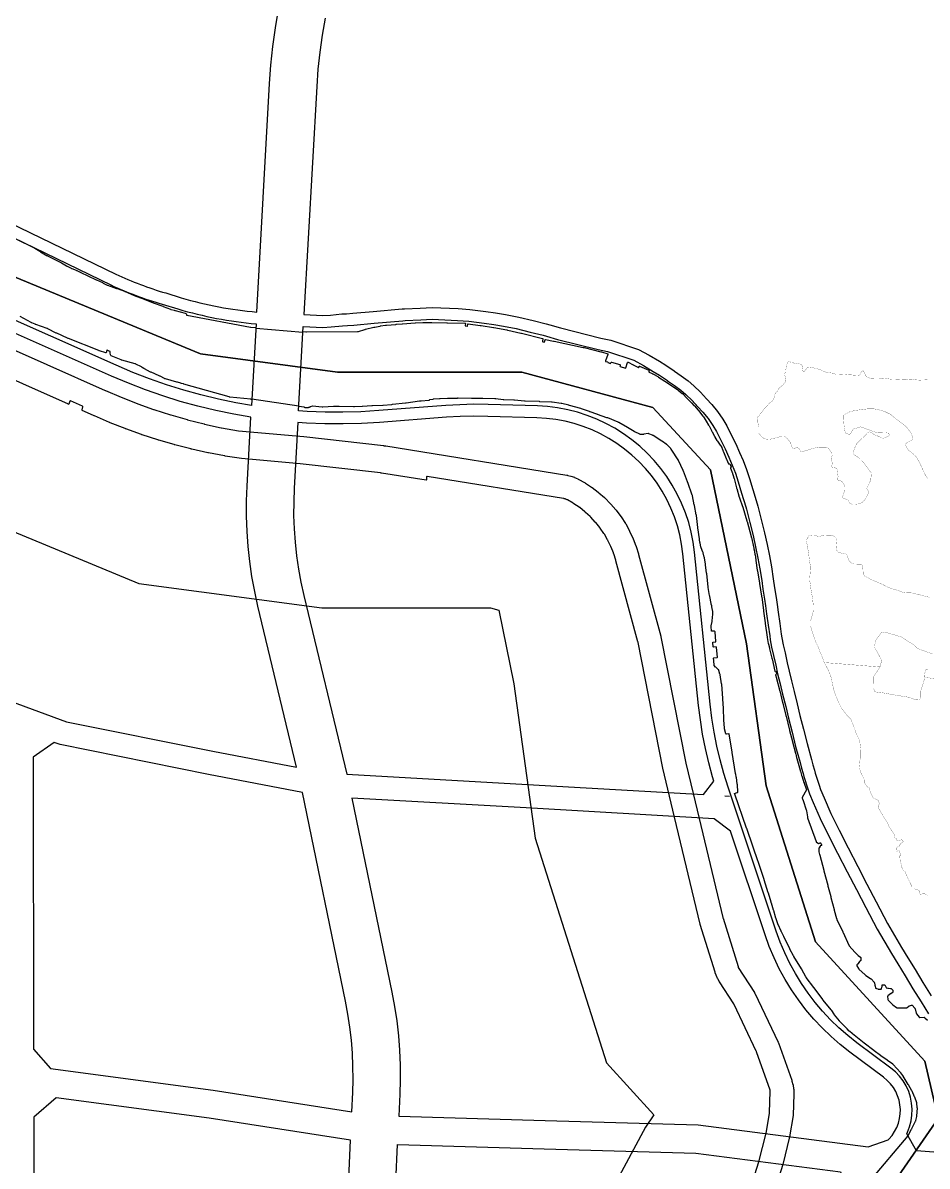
# Model space of a CAD drawing. Header units: millimetres. Extents: x -2018 to 1267, y -2136 to 2585.
# Drawn here: x -477 to 673, y -65 to 1389 of the extents above; entities that cross this region are included whole.
import ezdxf

# ---------------------------------------------------------------- set-up
doc = ezdxf.new("R2010")
doc.units = ezdxf.units.MM
doc.linetypes.add('DASH', pattern=[0.35, 0.25, -0.1])
for name, color, linetype in [('0block', 7, 'Continuous'), ('0lake', 140, 'DASH'), ('0river', 141, 'Continuous'), ('0river_center', 10, 'Continuous'), ('0river_s', 140, 'Continuous'), ('2area_down', 7, 'Continuous')]:
    doc.layers.add(name, color=color, linetype=linetype)

msp = doc.modelspace()

# ---------------------------------------------------------------- linework, layer by layer
at = {"layer": '0block', "color": 7}
msp.add_lwpolyline([(-680.5, 1834.7), (-940.5, 1372.7), (-932.7, 1347.7), (-358.9, 1069.7, 0.034467), (-295.4, 1045.9), (-275.5, 1039.9, 0.050788), (-179.4, 1021.6), (-163.2, 1312.3), (-161.5, 1335.8), (-159, 1359.5), (-155.7, 1383.1), (-151.7, 1406.6), (-149.3, 1418.3), (-224.7, 1592.4)], format="xyb", close=True, dxfattribs=at)
for points in [[(-92.7, 1395.5), (-96.4, 1373.9), (-99.4, 1352.2), (-101.7, 1330.5), (-103.3, 1308.4), (-119.5, 1018.4), (-95.4, 1017.2), (-85.9, 1017.9), (-71.4, 1019.2), (-65.2, 1019.5), (-57.3, 1020.1), (-57.2, 1020.1), (-31.3, 1022.4), (5.5, 1025.6), (8.6, 1025.8), (28.4, 1026.8), (43.6, 1027.6), (76.9, 1026.1), (91.7, 1024.8), (111.7, 1022.3), (124.4, 1020.8), (137, 1018.7), (153.7, 1015.2), (172.1, 1010.7), (188.8, 1006.5), (193.2, 1005.2), (206.8, 1001.4), (258.2, 988.6), (270.7, 985.9), (306.2, 974.2), (319.7, 966.8), (332.7, 959), (340.9, 953.9), (351.6, 946.8), (352, 946.5), (360.4, 940.4), (369.1, 934.2), (376.5, 927.8), (385, 919.8), (392.7, 911.4), (399.3, 904.1), (406.7, 895.1), (413.3, 885.3), (418.4, 876.9), (423.7, 866.4), (429.8, 854.2), (434.8, 843.1), (439.1, 832.8), (443.6, 821.6), (447.2, 809.9), (451.5, 795.9), (456.9, 777.9), (457.8, 774.7), (462.3, 757.9), (466.6, 740.8), (469.7, 726), (472.7, 711.4), (475.2, 697.5), (477.6, 682.4), (479.3, 671.1), (481.2, 658.5), (482.4, 649.8), (483.7, 639.9), (485.8, 625.7), (487.8, 612.1), (488.6, 607.2), (490.2, 598.4), (492.5, 588.1), (495.3, 575.7), (497.7, 565), (500.8, 552.6), (504, 539.2), (508, 523.5), (511.5, 508.7), (515.9, 491.1), (520.5, 472.8), (526, 452.6), (527.9, 445.6), (529.9, 438.8), (531, 435.2), (535.8, 419.8), (537.8, 414.3), (542.3, 403.8), (550.9, 384), (561.4, 362.7), (572.7, 340.4), (585, 316.6), (596.7, 294.1), (608.6, 271.5), (622.9, 244.1), (640.7, 213.5), (648.7, 200.5), (658, 185.4), (668, 168.8), (678.4, 152)], [(-180.3, 1006.7), (-186.1, 902.9), (-206, 906.4), (-228.4, 911), (-250.5, 916.3), (-272.5, 922.4), (-294.3, 929.2), (-315.8, 936.7), (-337.1, 944.9), (-358.2, 953.9), (-936.8, 1210.7)], [(692.8, -47.7), (659.6, -45.2), (647.4, -23.4), (648.3, -21.6), (651, -14.5), (652.9, -7.1), (654, 0.4), (654.2, 8), (653.6, 15.6), (652.1, 23.1), (649.8, 30.3), (646.6, 37.3), (642.8, 43.8), (638.2, 49.9), (632.9, 55.4), (627.2, 60.1), (584, 92.4), (572.3, 101.6), (561.1, 111.3), (550.5, 121.6), (540.3, 132.4), (530.8, 143.7), (521.8, 155.5), (513.4, 167.7), (505.7, 180.3), (498.6, 193.3), (492.1, 206.7), (486.4, 220.3), (481.3, 234.4), (420.2, 417.4), (414.8, 434.6), (410, 452), (405.9, 469.6), (402.4, 487.3), (399.6, 505.1), (397.4, 523), (377.5, 716.1), (375.8, 728.9), (373.3, 741.6), (370, 754.1), (365.9, 766.4), (361, 778.5), (355.4, 790.2), (349.1, 801.5), (342.1, 812.4), (334.4, 822.8), (326.1, 832.8), (317.1, 842.2), (307.6, 851), (297.6, 859.3), (287.1, 866.8), (276.1, 873.8), (264.7, 880), (253, 885.4), (240.9, 890.2), (228.5, 894.2), (216, 897.4), (203.2, 899.8), (190.3, 901.4), (177.5, 902.2), (114.7, 904), (96.8, 904.3), (78.8, 903.8), (60.9, 902.8), (-24.2, 896.3), (-47.1, 894.9), (-69.9, 894.3), (-92.7, 894.4), (-115.5, 895.3), (-126.4, 896.1), (-120.4, 1003.4), (-95.3, 1002.2), (-84.7, 1002.9), (-70.3, 1004.2), (-64.2, 1004.5), (-56.2, 1005.1), (-56, 1005.1), (-30, 1007.4), (6.5, 1010.6), (9.3, 1010.8), (29.2, 1011.8), (43.6, 1012.6), (76, 1011.1), (90.2, 1009.9), (109.9, 1007.4), (122.2, 1006), (134.2, 1003.9), (150.4, 1000.6), (168.5, 996.2), (184.8, 992.1), (189, 990.8), (203, 986.9), (254.7, 974), (266.8, 971.4), (300.2, 960.3), (312.3, 953.8), (324.9, 946.2), (332.8, 941.3), (343, 934.4), (343.2, 934.3), (351.7, 928.2), (359.8, 922.4), (366.5, 916.7), (374.3, 909.3), (381.6, 901.3), (387.9, 894.3), (394.7, 886.1), (400.6, 877.3), (405.3, 869.6), (410.3, 859.7), (416.2, 847.8), (421, 837.1), (425.2, 827.1), (429.4, 816.6), (432.9, 805.5), (437.2, 791.5), (442.5, 773.8), (443.3, 770.9), (447.7, 754.2), (452, 737.4), (455, 723), (458, 708.6), (460.4, 695), (462.8, 680.2), (464.4, 669), (466.3, 656.3), (467.6, 647.8), (468.9, 637.8), (470.9, 623.5), (473, 609.8), (473.8, 604.6), (475.5, 595.4), (477.9, 584.8), (480.7, 572.5), (483.1, 561.5), (486.3, 549), (489.5, 535.6), (493.4, 519.9), (497, 505.1), (501.4, 487.4), (506, 469), (511.6, 448.7), (513.5, 441.6), (515.6, 434.6), (516.6, 430.9), (521.6, 415.1), (523.8, 408.9), (528.5, 397.8), (537.3, 377.7), (547.9, 356), (559.4, 333.5), (571.7, 309.7), (583.5, 287.2), (595.3, 264.5), (609.8, 236.9), (627.8, 205.8), (635.9, 192.7), (645.2, 177.6), (655.2, 161), (665.6, 144.2), (674.9, 129)], [(-128.8, 442.7), (-178, 647.5), (-182.1, 666.1), (-185.6, 685.1), (-188.4, 704.2), (-190.5, 723.4), (-191.9, 742.7), (-192.6, 762), (-192.5, 781.4), (-191.8, 800.4), (-186.9, 887.9), (-208.8, 891.6), (-231.6, 896.3), (-254.3, 901.8), (-276.8, 908), (-299, 915), (-321, 922.6), (-342.8, 931), (-364.2, 940.1), (-497.7, 999.4)], [(-492.8, 526.6), (-421.5, 500.5), (-235.2, 463), (-128.8, 442.7)], [(415.9, 406.5), (421.9, 406.1)]]:
    msp.add_lwpolyline(points, dxfattribs=at)
msp.add_lwpolyline([(-1003.2, 1365.2), (-365.3, 1056.1, 0.034555), (-299.7, 1031.5), (-279.8, 1025.6, 0.05102), (-180.3, 1006.7)], format="xyb", dxfattribs=at)
for points in [[(-65, 433.9), (165.1, 420.8), (389, 408), (402.1, 424.9), (400.4, 430.4), (395.5, 448.3), (391.3, 466.4), (387.7, 484.6), (384.8, 503), (382.5, 521.4), (362.7, 714.3), (361, 726.4), (358.7, 738.2), (355.6, 749.8), (351.8, 761.2), (347.3, 772.4), (342.1, 783.3), (336.2, 793.8), (329.7, 803.9), (322.6, 813.6), (314.9, 822.8), (306.6, 831.5), (297.8, 839.7), (288.5, 847.4), (278.7, 854.4), (268.5, 860.8), (257.9, 866.6), (247, 871.7), (235.8, 876.1), (224.4, 879.7), (212.7, 882.7), (200.9, 884.9), (188.9, 886.4), (176.8, 887.2), (114.4, 889), (96.8, 889.3), (79.4, 888.9), (61.9, 887.8), (-23.2, 881.3), (-46.4, 879.9), (-69.7, 879.3), (-93, 879.4), (-116.3, 880.3), (-127.2, 881.1), (-131.9, 797.6), (-132.5, 780.2), (-132.6, 763.1), (-132, 745.9), (-130.7, 728.8), (-128.9, 711.8), (-126.4, 694.8), (-123.3, 678), (-119.6, 661)], [(-121.2, 410.7), (-241, 433.5), (-429.7, 471.5), (-437.2, 474.3), (-464.1, 455.5), (-463.4, 84.3), (-441.7, 59.6), (-234.8, 31.8), (-58.5, 4.5), (-57.4, 28.9), (-57, 45.7), (-57.1, 62.4), (-57.8, 79), (-59.1, 95.6), (-61, 112.1), (-63.5, 128.5), (-66.6, 145.1)], [(-58.5, 403.5), (-7.7, 156.7), (-4.3, 138.5), (-1.5, 120), (0.6, 101.3), (2.1, 82.7), (2.9, 63.9), (3, 45.2), (2.5, 26.7), (1.3, -1.1), (187.3, -6.7), (382, -12.2), (598.3, -40.1), (623.9, -31), (624.6, -30.2), (628.6, -25.6), (631.9, -20.6), (634.6, -15.4), (636.7, -9.9), (638.2, -4.2), (639, 1.7), (639.2, 7.6), (638.7, 13.5), (637.5, 19.3), (635.7, 24.9), (633.3, 30.3), (630.3, 35.4), (626.7, 40.1), (622.6, 44.4), (617.9, 48.4), (574.9, 80.5), (562.7, 90), (551, 100.2), (539.8, 111.1), (529.1, 122.4), (519.1, 134.3), (509.6, 146.7), (500.8, 159.5), (492.7, 172.8), (485.2, 186.5), (478.5, 200.5), (472.4, 214.9), (467.1, 229.4), (423.1, 361.5), (402.5, 377.2), (163.4, 390.9)], [(-463.2, -2.5), (-463, -144.8), (-443.6, -164.8), (-66.7, -177.5), (-60.1, -31.7), (-240, -3.8), (-434.9, 22.3)], [(569, -88.6), (502.1, -158.8), (492.6, -169.4), (483.5, -180.7), (481.5, -183.4), (457.8, -195.1), (-6.7, -179.5), (-0.3, -37.1), (186.2, -42.7), (379.1, -48.2), (563, -71.8)]]:
    msp.add_lwpolyline(points, close=True, dxfattribs=at)
at = {"layer": '0lake', "const_width": 0.25}
for points in [[(674, 809.7), (671, 814.3), (670.8, 814.7), (670.6, 815.2), (667.4, 822), (667.2, 822.4), (667, 822.9), (663.5, 830.6), (663.3, 831.1), (663, 831.5), (659.9, 836.6), (659.6, 837.1), (659.3, 837.4), (657, 840.1), (656.6, 840.4), (656.2, 840.7), (653.4, 842.8), (653, 843.1), (652.7, 843.5), (650.3, 845.3), (650, 845.7), (649.6, 846.1), (646.9, 849.7), (646.7, 850.1), (646.5, 850.6), (646.1, 852), (646, 852.5), (646, 853), (646.3, 854), (646.5, 854.4), (646.8, 854.7), (648.4, 856), (648.8, 856.3), (649.3, 856.5), (653.3, 858.4), (653.8, 858.7), (654.1, 859.1), (654.9, 860.3), (655, 860.8), (654.9, 861.3), (654.4, 863.7), (654.2, 864.2), (654, 864.6), (652.4, 868.3), (652.2, 868.8), (651.9, 869.2), (649.1, 872.7), (648.8, 873.1), (648.5, 873.5), (645.9, 876.5), (645.5, 876.9), (645.1, 877.2), (639.6, 881.4), (639.2, 881.7), (638.8, 882), (633.9, 885.6), (633.6, 885.9), (633.2, 886.2), (627, 891.3), (626.6, 891.5), (626.1, 891.8), (623.4, 893.1), (623, 893.3), (619.4, 895.1), (618.9, 895.3), (618.5, 895.4), (612.7, 897.1), (612.2, 897.2), (611.7, 897.3), (606.3, 898.4), (605.8, 898.5), (605.3, 898.5), (598.3, 898.6), (597.8, 898.6), (597.3, 898.5), (593.4, 898), (592.9, 898), (592.4, 897.9), (590.9, 897.7), (590.4, 897.6), (589.9, 897.6), (585.4, 897), (584.9, 896.9), (584.4, 896.9), (582, 896.6), (581.5, 896.5), (581, 896.4), (574.7, 894.7), (574.3, 894.5), (573.8, 894.2), (568.5, 891.5), (568, 891.3), (567.6, 891), (567.3, 890.7), (567, 890.2), (566.9, 889.7), (566.9, 889.2), (566.8, 888.7), (566.8, 888.2), (566.9, 887.2), (566.9, 886.7), (566.9, 886.2), (567.2, 882.7), (567.2, 882.2), (567.6, 877.8), (567.6, 877.3), (567.7, 876.8), (568.1, 873.3), (568.1, 872.8), (568.3, 872.3), (569.1, 868.4), (569.2, 867.9), (570, 867.3), (570.4, 867), (570.9, 866.9), (572.4, 866.6), (572.9, 866.5), (573.4, 866.4), (574.4, 866.4), (574.9, 866.4), (575.3, 866.6), (576, 867.4), (576.4, 867.7), (576.6, 868.2), (577, 869.1), (577.2, 869.5), (577.4, 870), (578.8, 872.1), (579.1, 872.5), (579.4, 872.8), (587.5, 875.4), (588, 875.6), (588.5, 875.6), (602.7, 870.7), (603.1, 870.5), (603.6, 870.3), (604.1, 870.1), (607.3, 868.8), (607.7, 868.6), (608.2, 868.5), (610.7, 868.1), (611.2, 868), (611.7, 868), (614.7, 868.1), (615.2, 868.1), (615.7, 868.1), (619.7, 868.3), (620.2, 868.3), (620.7, 868.2), (623.6, 867.7), (624.1, 867.6), (624.5, 867.3), (625, 865.9), (625.1, 865.4), (624.9, 864.9), (624.7, 864.5), (624.5, 864), (624.1, 863.7), (617.6, 861.1), (617.1, 861), (616.7, 861), (616.2, 861.2), (615.8, 861.4), (615.3, 861.6), (610.8, 863.8), (610.4, 864), (609.9, 864.2), (606.2, 865.7), (605.7, 865.9), (605.3, 866.2), (602.5, 868.2), (602.1, 868.5), (601.6, 868.8), (601.2, 869), (600.7, 869.1), (599.7, 869.2), (599.2, 869.2), (598.8, 868.9), (597.8, 867.8), (597.4, 867.4), (597.1, 867.1), (584.7, 855.5), (584.4, 855.1), (584.1, 854.7), (582, 850.7), (581.8, 850.2), (581.6, 849.8), (579.7, 845.1), (579.6, 844.7), (579.4, 844.2), (579.1, 843.2), (579, 842.8), (578.9, 842.3), (579, 841.8), (579.1, 841.3), (579.4, 840.9), (581.4, 839.4), (581.8, 839.1), (582.2, 838.9), (585.2, 837.1), (585.6, 836.8), (586, 836.5), (589.5, 832.9), (589.9, 832.6), (590.3, 832.3), (591.7, 830.9), (592.1, 830.6), (592.4, 830.2), (602.3, 816.9), (602.4, 816.5), (602.3, 816), (601.6, 808.5), (601.5, 808), (601.4, 807.6), (599.5, 803.5), (599.3, 803), (599.1, 802.6), (596.8, 798.1), (596.7, 797.6), (596.7, 797.1), (596.7, 796.6), (596.9, 796.2), (597.1, 795.8), (597.5, 795.4), (597.9, 795.1), (598.7, 794.5), (599, 794.1), (599.2, 793.6), (599.3, 793.2), (599.2, 792.7), (598.9, 791.7), (598.7, 791.3), (598.5, 790.8), (597.5, 789.1), (597.3, 788.6), (597, 788.2), (594.9, 784.2), (594.7, 783.8), (594.3, 783.4), (592.1, 780.7), (591.8, 780.4), (591.3, 780.1), (589.6, 779.1), (589.2, 778.8), (588.7, 778.7), (585.8, 777.8), (585.4, 777.6), (584.9, 777.6), (581.9, 777.1), (581.4, 777), (580.9, 777.1), (578.4, 777.1), (577.9, 777.2), (577.5, 777.4), (575.1, 778.4), (574.8, 778.7), (574.4, 779), (574.1, 779.4), (573.9, 779.9), (573.8, 780.4), (573.6, 780.8), (573.4, 781.3), (573, 782.2), (572.6, 782.5), (572.2, 782.7), (571.3, 783.1), (570.8, 783.3), (570.3, 783.5), (566.6, 784.9), (566.1, 785.1), (565.9, 785.6), (565.7, 786), (565.7, 786.5), (566.4, 788.9), (566.6, 789.4), (566.7, 789.9), (567.9, 793.2), (568.1, 793.7), (568.1, 794.2), (568.4, 796.1), (568.4, 796.6), (568.4, 797.1), (568.4, 798.6), (568.4, 799.1), (568.3, 799.6), (567.7, 801.5), (567.6, 802), (567.3, 802.5), (565.8, 805), (565.5, 805.5), (565.2, 805.8), (564.3, 806.3), (563.9, 806.6), (563.5, 806.8), (561, 807.4), (560.5, 807.5), (560.1, 807.8), (559.8, 808.2), (559.6, 808.7), (559.6, 809.2), (559.6, 809.7), (559.9, 811.6), (560, 812.1), (560, 812.6), (559.5, 816.6), (559.5, 817.1), (559.4, 817.6), (559, 821.1), (558.9, 821.5), (558.6, 821.9), (557.9, 822.7), (557.5, 823), (557.1, 823.2), (556.6, 823.4), (556.1, 823.5), (553.7, 823.8), (553.2, 823.9), (552.7, 824.1), (552.4, 824.5), (552.2, 824.9), (552, 825.4), (552.1, 825.9), (552.1, 826.4), (552.2, 826.9), (552.3, 827.9), (552.4, 828.4), (552.4, 828.9), (552.4, 829.9), (552.4, 830.4), (552.3, 830.9), (551.8, 833.8), (551.7, 834.3), (551.6, 834.8), (551.7, 835.8), (551.8, 836.3), (551.9, 836.8), (552.2, 838.2), (552.3, 838.7), (552.4, 839.2), (552.3, 840.7), (552.3, 841.2), (552.1, 841.7), (551.7, 842.6), (551.5, 843), (551.2, 843.5), (549, 846.8), (548.7, 847.2), (548.3, 847.5), (546.5, 849.2), (546.1, 849.5), (545.6, 849.7), (544.6, 849.8), (544.1, 849.8), (543.6, 849.8), (541.6, 849.8), (541.1, 849.8), (540.6, 849.8), (537.1, 849.8), (536.6, 849.8), (536.1, 849.7), (531.7, 849.1), (531.2, 849), (530.7, 848.9), (524.9, 847.2), (524.4, 847), (524, 846.9), (516.8, 844.8), (516.3, 844.6), (515.8, 844.4), (514.4, 843.9), (514, 843.7), (513.5, 843.7), (513, 843.8), (512.6, 844), (512.3, 844.4), (512.1, 844.8), (511.9, 845.3), (511.2, 846.6), (511, 847.1), (510.7, 847.5), (509.4, 849), (509, 849.3), (508.6, 849.5), (508.1, 849.5), (507.6, 849.4), (507.1, 849.3), (506.6, 849.1), (504.3, 848.1), (503.9, 847.9), (503.4, 847.9), (502.9, 848.1), (502.6, 848.4), (501.7, 849.6), (501.4, 850.1), (501.3, 850.5), (500.1, 853.8), (499.9, 854.3), (499.7, 854.7), (499, 856.1), (498.7, 856.5), (498.4, 856.9), (496.2, 859.6), (495.9, 860), (494, 862.3), (493.6, 862.6), (493.1, 862.8), (491.3, 863.5), (490.8, 863.6), (490.3, 863.6), (488.8, 863.6), (488.3, 863.5), (487.8, 863.4), (484.9, 862.7), (484.4, 862.6), (483.9, 862.4), (478.6, 861.1), (478.1, 861), (477.6, 860.8), (473.2, 859.8), (472.8, 859.7), (472.3, 859.7), (470.3, 859.9), (469.8, 859.9), (469.3, 860), (468.3, 860.3), (467.8, 860.5), (467.4, 860.6), (465, 861.4), (464.6, 861.6), (464.2, 862), (462.6, 863.2), (462.2, 863.5), (461.9, 863.9), (460.8, 865.6), (460.5, 866), (460.2, 866.3), (459.4, 867), (459, 867.3), (458.9, 867.8), (458.9, 875.3), (458.9, 875.8), (458.8, 876.2), (458.4, 878.2), (458.3, 878.7), (458.3, 879.2), (458.1, 880.7), (458, 881.2), (458, 881.7), (458, 882.7), (458, 883.2), (457.9, 883.7), (457.2, 886.6), (457.3, 887.1), (457.4, 887.6), (457.6, 888), (457.9, 888.4), (459.1, 889.3), (459.4, 889.7), (459.7, 890.1), (460.7, 891.8), (461, 892.2), (461.3, 892.6), (462.4, 893.7), (462.7, 894), (463, 894.4), (465.2, 897.8), (465.5, 898.2), (465.8, 898.5), (467.7, 900.2), (468.1, 900.5), (468.4, 900.9), (469.2, 901.6), (469.5, 902), (469.7, 902.4), (470.2, 903.3), (470.5, 903.7), (470.8, 904), (473, 906.1), (473.4, 906.4), (473.8, 906.7), (475.8, 908.2), (476.2, 908.5), (476.5, 908.9), (477.7, 910.5), (478, 910.9), (478.1, 911.4), (479.6, 916.2), (479.7, 916.7), (479.8, 917.2), (479.9, 917.7), (480.1, 918.1), (480.4, 918.5), (480.6, 919), (480.9, 919.4), (481.3, 919.7), (482.1, 920.3), (482.5, 920.6), (482.8, 921), (483.1, 921.4), (483.3, 921.8), (483.5, 922.3), (483.9, 923.7), (484.2, 924.1), (484.6, 924.4), (486.1, 925.8), (486.5, 926.1), (486.9, 926.4), (489.6, 928.6), (489.9, 929), (490.2, 929.4), (492.4, 932.1), (492.7, 932.5), (492.8, 933), (493.2, 934.5), (493.4, 934.9), (493.6, 935.4), (493.8, 935.9), (493.7, 936.4), (493.6, 936.9), (493.2, 938.8), (493, 939.3), (492.8, 939.7), (492.2, 940.5), (492, 941), (491.8, 941.4), (491.6, 941.9), (491.6, 942.4), (491.7, 942.9), (491.9, 943.3), (492.2, 943.8), (492.5, 944.2), (492.7, 944.6), (492.9, 945.1), (493.2, 945.5), (493.4, 946), (493.3, 947), (493.3, 947.5), (493.4, 948), (494.5, 952.8), (494.6, 953.3), (494.7, 953.8), (495.2, 956.2), (495.4, 956.7), (495.6, 957.2), (496.6, 958.3), (496.9, 958.7), (497.3, 958.9), (497.8, 959), (498.3, 959), (498.8, 958.8), (499.1, 958.4), (499.3, 958), (499.6, 957.6), (499.9, 957.2), (500.2, 956.9), (500.7, 956.8), (501.2, 956.8), (501.7, 956.9), (502.2, 957), (502.7, 957.1), (503.1, 957.1), (503.6, 956.8), (503.9, 956.5), (504.3, 956.2), (505.1, 955.6), (505.6, 955.5), (506, 955.6), (506.5, 955.8), (506.9, 956.1), (507.4, 956.3), (507.8, 956.5), (508.3, 956.5), (508.7, 956.3), (509.2, 956.1), (511.1, 955.6), (511.6, 955.5), (512.1, 955.4), (512.6, 955.2), (513, 955), (513.4, 954.7), (513.8, 954.4), (514.1, 954), (514.8, 949.5), (514.9, 949.1), (515, 948.1), (515.1, 947.6), (515.2, 947.1), (515.4, 946.6), (515.7, 946.4), (516.2, 946.4), (516.7, 946.5), (517.2, 946.5), (517.6, 946.7), (517.9, 947.1), (518.8, 948.3), (519.1, 948.7), (519.4, 949.1), (520, 949.9), (520.3, 950.3), (520.6, 950.7), (520.9, 951.1), (521.3, 951.4), (521.8, 951.5), (522.8, 951.7), (523.3, 951.8), (523.8, 951.7), (524.3, 951.7), (524.8, 951.6), (525.3, 951.5), (528.2, 950.9), (528.7, 950.8), (529.2, 950.6), (532.5, 949.7), (533, 949.6), (533.5, 949.5), (537.8, 948.1), (538.3, 948), (538.7, 947.7), (539.1, 947.4), (539.6, 947.2), (540.9, 946.5), (541.4, 946.3), (541.8, 946.2), (543.7, 945.5), (544.2, 945.3), (544.6, 945.1), (545.4, 944.5), (545.9, 944.3), (546.4, 944.4), (546.8, 944.7), (547.2, 945), (547.7, 945), (548.1, 944.9), (549.1, 944.6), (549.6, 944.5), (550.1, 944.4), (553.5, 943.8), (554, 943.7), (554.5, 943.5), (555.4, 943.2), (555.9, 943), (556.3, 942.7), (556.8, 942.5), (557.3, 942.5), (559.8, 942.5), (560.3, 942.5), (560.8, 942.5), (563.3, 942.6), (563.8, 942.6), (564.3, 942.6), (568.3, 942.4), (568.8, 942.4), (569.3, 942.3), (573.2, 941.9), (573.7, 941.9), (574.2, 941.9), (576.7, 941.7), (577.2, 941.7), (577.7, 941.6), (584.2, 941.1), (584.7, 941.1), (585.2, 941.1), (586.7, 940.9), (587.2, 941.1), (587.5, 941.5), (588.6, 943.7), (588.8, 944.2), (589.1, 944.6), (590.7, 946.5), (591, 946.9), (591.5, 947.1), (592, 947.1), (592.3, 946.8), (593, 945.4), (593.2, 945), (593.4, 944.5), (594.8, 941.3), (595, 940.9), (595.3, 940.5), (595.7, 940.1), (596, 939.8), (596.4, 939.4), (597.7, 938.7), (598.1, 938.4), (598.6, 938.2), (600.5, 937.6), (601, 937.4), (601.4, 937.3), (607.4, 936.9), (607.9, 936.9), (608.4, 936.9), (611.4, 937), (611.9, 937), (612.4, 937), (614.4, 937.3), (614.9, 937.4), (615.4, 937.5), (615.9, 937.6), (616.4, 937.6), (618.4, 937.4), (618.9, 937.4), (619.4, 937.4), (620.4, 937.2), (620.9, 937.2), (621.4, 937.1), (624.3, 936.6), (624.8, 936.6), (625.3, 936.5), (626.8, 936.3), (627.3, 936.2), (627.8, 936.2), (628.8, 936.1), (629.3, 936), (629.8, 936), (632.3, 936), (632.8, 936), (633.3, 936), (635.8, 935.8), (636.3, 935.8), (636.8, 935.8), (639.3, 935.7), (639.8, 935.7), (640.3, 935.6), (643.3, 935.5), (643.8, 935.5), (644.3, 935.5), (645.3, 935.5), (645.8, 935.5), (646.3, 935.5), (646.8, 935.6), (648.2, 935.9), (648.7, 936), (649.2, 936.1), (650.7, 936.2), (651.2, 936.3), (651.7, 936.3), (653.2, 936.3), (653.7, 936.2), (654.2, 936.2), (655.2, 936.1), (655.7, 936), (656.2, 935.9), (657.6, 935.6), (658.1, 935.5), (658.6, 935.4), (661.6, 935.2), (662.1, 935.2), (662.6, 935.1), (663.6, 935.1), (664.1, 935.1), (664.6, 935.1), (666.6, 935.2), (667.1, 935.2), (667.6, 935.2), (669.6, 935.3), (670.1, 935.3), (670.6, 935.4), (673.6, 935.4)], [(679.9, 586.9), (661.6, 593.5), (661.1, 593.7), (660.7, 593.9), (658, 596.9), (657.7, 597.3), (657.3, 597.6), (640.9, 608.2), (640.5, 608.4), (640, 608.6), (619.4, 614.6), (618.9, 614.7), (618.4, 614.7), (615.9, 614.1), (615.4, 614), (615, 613.9), (608.5, 605), (608.2, 604.6), (608, 604.1), (606.1, 596.4), (606.1, 595.9), (606.2, 595.4), (610.3, 588.5), (610.5, 588.1), (610.7, 587.6), (615.1, 579.2), (615.3, 578.7), (615.4, 578.3), (613.6, 571), (613.4, 570.5), (613, 570.3), (543.2, 575.8), (542.7, 575.8), (542.4, 576.1), (542.2, 576.5), (539.3, 584), (539.1, 584.4), (538.9, 584.9), (537.3, 588.6), (537.1, 589), (537, 589.5), (534.7, 595.6), (534.5, 596), (534.3, 596.5), (532.5, 600.1), (532.3, 600.6), (532.1, 601), (529.9, 606.6), (529.8, 607.1), (529.6, 607.5), (528, 612.3), (527.8, 612.8), (527.7, 613.2), (526.2, 618), (526.1, 618.5), (525.9, 619), (525.3, 621.4), (525.2, 621.9), (525.2, 622.4), (525.1, 625.4), (525.1, 625.9), (525.1, 626.4), (525.2, 628.9), (525.3, 629.4), (525.4, 629.9), (526, 632.8), (526.1, 633.3), (526.3, 633.8), (527.6, 637.5), (527.8, 638), (527.9, 638.5), (528.4, 641.4), (528.4, 641.9), (528.5, 642.4), (528.5, 647.4), (528.5, 647.9), (528.5, 648.4), (527.7, 655.9), (527.6, 656.4), (527.6, 656.9), (525.6, 668.2), (525.6, 668.7), (525.5, 669.2), (524.6, 676.1), (524.5, 676.6), (524.4, 677.1), (523.8, 681.1), (523.8, 681.6), (523.8, 682.1), (524.2, 686.6), (524.2, 687.1), (524.3, 687.6), (524.8, 693.5), (524.9, 694), (524.9, 694.5), (524.9, 697.5), (524.9, 698), (524.9, 698.5), (523.5, 705.9), (523.4, 706.4), (523.4, 706.9), (522.5, 714.9), (522.4, 715.4), (522.4, 715.9), (521.2, 722.3), (521.2, 722.8), (521.1, 723.2), (520, 729.1), (519.9, 729.6), (520, 730.1), (520, 731.6), (520.1, 732.1), (520.2, 732.6), (520.8, 733.4), (521.1, 733.8), (521.3, 734.3), (522.5, 736.5), (522.8, 736.9), (523.2, 737.2), (525.6, 737.8), (526.1, 737.9), (526.6, 738), (529.1, 738.1), (529.5, 738), (530, 737.8), (533.3, 736.7), (533.8, 736.5), (534.3, 736.5), (535.3, 736.3), (535.8, 736.3), (536.3, 736.4), (537.7, 736.7), (538.2, 736.8), (538.7, 737), (540.1, 737.4), (540.6, 737.5), (541.1, 737.5), (543.1, 737.7), (543.6, 737.7), (544.1, 737.7), (547.1, 737.9), (547.6, 737.9), (548.1, 737.9), (550.6, 737.9), (551.1, 737.9), (551.6, 737.8), (553.1, 737.5), (553.6, 737.4), (554, 737.1), (555.2, 736.2), (555.6, 735.9), (555.9, 735.6), (557.3, 734.1), (557.6, 733.7), (557.7, 733.2), (558.1, 731.8), (558.3, 731.3), (558.3, 730.8), (557.7, 725.3), (557.7, 724.8), (557.7, 724.3), (557.6, 722.8), (557.6, 722.3), (557.6, 721.8), (557.8, 720.3), (557.9, 719.9), (558.1, 719.4), (558.7, 718), (559, 717.6), (559.3, 717.3), (560, 716.5), (560.4, 716.2), (560.8, 716), (564.7, 714.9), (565.2, 714.8), (565.6, 714.7), (568.1, 714.3), (568.6, 714.2), (569.1, 714.1), (570.5, 713.7), (570.9, 713.3), (571.2, 712.9), (571.4, 712.5), (571.6, 712), (572.4, 709.6), (572.5, 709.2), (572.7, 708.7), (573.6, 706.4), (573.7, 705.9), (574, 705.5), (576, 703.2), (576.4, 702.9), (576.8, 702.6), (578, 701.8), (578.5, 701.6), (579, 701.5), (580.4, 701.2), (580.9, 701.2), (581.4, 701.2), (583.4, 701.2), (583.9, 701.1), (584.4, 701.1), (586.9, 701.1), (587.4, 701.1), (587.9, 701.1), (588.9, 700.9), (589.4, 700.8), (589.8, 700.5), (590.2, 700.2), (590.6, 699.8), (590.7, 699.4), (591.4, 697), (591.5, 696.5), (591.5, 696), (591.7, 693), (591.7, 692.5), (592, 689), (592, 688.5), (592.3, 688.1), (593.3, 686.3), (593.6, 686), (594, 685.8), (596.7, 684.4), (597.2, 684.2), (597.6, 683.9), (600.6, 682.2), (601.1, 681.9), (601.5, 681.7), (604.2, 680.4), (604.7, 680.2), (605.1, 680), (609.3, 678.4), (609.8, 678.2), (610.3, 678), (613.4, 676.5), (613.9, 676.3), (614.3, 676.1), (617.1, 674.9), (617.5, 674.7), (618, 674.5), (622, 672.4), (622.4, 672.2), (622.9, 672), (629, 669.7), (629.4, 669.5), (629.9, 669.4), (635.7, 667.7), (636.2, 667.6), (636.6, 667.4), (642.7, 665.2), (643.2, 665.1), (643.7, 665), (648.2, 664.5), (648.7, 664.5), (649.2, 664.5), (651.2, 664.6), (651.7, 664.6), (652.2, 664.5), (655.2, 664.2), (655.7, 664.1), (656.1, 663.9), (662, 662.5), (662.5, 662.4), (662.9, 662.3), (669.7, 660.4), (670.2, 660.2), (670.6, 660.1), (676, 659)], [(673.7, 279.7), (673.3, 280), (672.9, 280.2), (670.7, 281.4), (670.2, 281.7), (669.7, 281.7), (668.2, 281.7), (667.7, 281.7), (667.3, 281.6), (664.8, 281.2), (664.4, 281.4), (664.1, 281.8), (663.8, 282.3), (663.8, 282.8), (663.7, 283.3), (663.7, 283.8), (663.7, 284.3), (663.6, 284.8), (663.4, 285.2), (663.1, 285.6), (662.8, 286), (661, 286.8), (660.5, 286.9), (657.6, 287.8), (657.2, 288), (656.8, 288.3), (654.3, 290.8), (653.9, 291.1), (653.7, 291.5), (649.9, 299.2), (649.7, 299.6), (649.5, 300.1), (646.5, 306.9), (646.3, 307.4), (646.1, 307.9), (645.7, 309.3), (645.6, 309.8), (645.2, 310.1), (643.4, 311.1), (643.1, 311.3), (642.8, 311.8), (641.1, 315.4), (640.9, 315.9), (640.7, 316.3), (640.5, 318.3), (640.5, 318.8), (640.4, 319.3), (639.4, 321.6), (639.2, 322), (639.1, 322.5), (638.5, 329.5), (638.5, 330), (638.8, 330.3), (639.3, 330.5), (639.5, 330.9), (639.5, 331.4), (637.8, 337.1), (637.4, 337.1), (636.9, 336.9), (635.1, 336), (634.7, 335.8), (634.6, 336.1), (634.2, 339.1), (634.2, 339.6), (634.4, 340.1), (634.9, 340.9), (635.2, 341.3), (635.6, 341.7), (636, 341.9), (636.5, 342), (637.5, 342.2), (637.9, 342.5), (638.1, 342.9), (639, 344.7), (639.3, 345.1), (639.7, 345.5), (640.1, 345.8), (640.5, 346.1), (641.2, 346.7), (641.6, 347), (642, 347.4), (642.9, 348.6), (642.6, 349), (641.5, 350), (641.1, 350.3), (640.7, 350.5), (640.2, 350.3), (639.8, 350.2), (639.3, 350.1), (635.3, 349.4), (634.9, 349.4), (634.6, 349.9), (633.9, 352.3), (633.7, 352.7), (633.2, 352.7), (632.7, 352.6), (632.5, 352.8), (632.3, 353.3), (631.1, 357.7), (630.9, 358.1), (630.7, 358.5), (627.1, 364), (626.9, 364.4), (626.6, 364.8), (624.4, 368.2), (624.2, 368.6), (624, 369.1), (622.6, 372.3), (622.4, 372.8), (622.2, 373.2), (618.8, 378.2), (618.5, 378.6), (618.3, 379), (611.8, 390.3), (611.7, 390.8), (611.6, 391.3), (611.3, 392.2), (611.3, 392.7), (611.4, 393.2), (612.3, 396.1), (612.4, 396.5), (612.4, 397), (611.6, 399.4), (611.4, 399.9), (611.1, 400.3), (610.5, 401.1), (610.2, 401.4), (609.7, 401.6), (607.4, 402.4), (606.9, 402.6), (606.4, 402.7), (605.4, 402.8), (605.1, 403.2), (604.9, 403.6), (601, 410.6), (600.9, 411.1), (600.8, 411.6), (600.4, 414.1), (600.3, 414.5), (600.1, 415), (599.7, 415.9), (599.5, 416.4), (599.2, 416.7), (597.8, 417.4), (597.4, 417.7), (597.1, 418.1), (595.7, 420.1), (595.4, 420.5), (595, 420.9), (593.8, 422.5), (593.6, 422.9), (593.6, 423.4), (593.7, 424.9), (593.7, 425.4), (593.6, 425.9), (593.5, 426.4), (593.4, 426.9), (593.3, 427.4), (593, 427.8), (592.1, 429.6), (591.9, 430), (591.7, 430.5), (589.6, 434.5), (589.4, 435), (589.3, 435.4), (587.2, 441.1), (587.1, 441.6), (587.1, 442.1), (586.9, 444), (586.8, 444.5), (586.8, 445), (586.6, 446), (586.6, 446.5), (586.6, 447), (586.9, 449), (587, 449.5), (587.2, 450), (587.9, 451.8), (588, 452.3), (588.2, 452.8), (588.9, 454.7), (589, 455.2), (589, 455.7), (589, 459.2), (589, 459.7), (589, 460.2), (588.8, 465.6), (588.8, 466.1), (588.7, 466.6), (587.8, 473.6), (587.8, 474.1), (587.6, 474.6), (586.4, 478.9), (586.2, 479.4), (586, 479.8), (583.4, 484.7), (583.3, 485.1), (583.1, 485.6), (581.1, 491.8), (580.9, 492.3), (580.7, 492.7), (578.1, 499.2), (577.9, 499.7), (577.7, 500.1), (576.7, 502.9), (576.4, 503.4), (576.1, 503.8), (575.5, 504.6), (575.1, 504.9), (574.8, 505.3), (572.3, 507.7), (571.9, 508.1), (571.6, 508.5), (568.2, 512.8), (567.9, 513.1), (567.6, 513.5), (564.6, 517.6), (564.3, 518), (564.1, 518.4), (560.7, 525.1), (560.5, 525.6), (560.3, 526), (558.2, 531.1), (558, 531.6), (557.8, 532), (555.3, 538.6), (555.1, 539), (555, 539.5), (553.8, 544.4), (553.7, 544.9), (553.6, 545.4), (552.4, 550.7), (552.3, 551.2), (551.5, 555.1), (551.4, 555.6), (551.3, 556.1), (550.4, 559.5), (550.3, 560), (550.1, 560.4), (547.4, 566.4), (547.2, 566.8), (547, 567.3), (544.9, 571.3), (544.6, 571.7), (542.6, 575.7), (543.1, 575.8), (612.8, 570.3), (613.2, 570.2), (613, 569.7), (605.6, 558.4), (605.6, 558), (605.6, 557.5), (605.2, 543.5), (605.2, 543), (605.4, 542.5), (606.8, 538.7), (607.2, 538.6), (607.7, 538.5), (616.6, 537.4), (617.1, 537.3), (617.6, 537.2), (629.9, 535), (630.4, 534.9), (630.9, 534.8), (650.2, 531.7), (650.6, 531.5), (651.1, 531.4), (658.5, 528.4), (659, 528.3), (659.5, 528.4), (663.5, 528.7), (663.9, 529.1), (665, 531.3), (665.2, 531.7), (665.3, 532.2), (665.3, 539.2), (665.3, 539.7), (665.4, 540.2), (669.2, 552.7), (669.4, 553.1), (669.5, 553.6), (669.8, 557.1), (669.9, 557.6), (670.4, 557.6), (717.7, 547)], [(717.8, 547), (670, 557.7), (669.9, 558.1), (669.9, 558.6), (670.2, 561.6), (670.3, 562.1), (670.4, 562.6), (671.5, 566.4), (671.9, 566.6), (672.4, 566.6), (673.9, 566.6)]]:
    msp.add_lwpolyline(points, dxfattribs=at)
at = {"layer": '0river'}
for points in [[(-508.7, 1125.6), (-462.8, 1103.4), (-462.4, 1103.1), (-462, 1102.9), (-455.6, 1098.9), (-455.2, 1098.7), (-454.7, 1098.4), (-448.3, 1094.6), (-447.9, 1094.3), (-447.7, 1093.8), (-447.3, 1093.7), (-446.8, 1093.5), (-446.3, 1093.4), (-445.9, 1093.2), (-428.9, 1084.6), (-428.5, 1084.4), (-428, 1084.1), (-421.6, 1080.3), (-421.1, 1080), (-420.7, 1079.8), (-415.8, 1077.4), (-415.3, 1077.2), (-414.8, 1077), (-409.2, 1074.9), (-408.7, 1074.7), (-408.3, 1074.5), (-405.2, 1072.9), (-404.7, 1072.7), (-404.3, 1072.5), (-393.5, 1067.3), (-384.5, 1062.9), (-384, 1062.7), (-383.5, 1062.5), (-375.8, 1059.1), (-375.3, 1058.8), (-374.9, 1058.6), (-370.5, 1056.2), (-370, 1056), (-369.6, 1055.8), (-365.8, 1054.5), (-365.3, 1054.4), (-364.8, 1054.2), (-357.8, 1051.7), (-357.3, 1051.5), (-347.9, 1048.1), (-347.5, 1047.9), (-347, 1047.7), (-336.4, 1043.1), (-336, 1043), (-335.5, 1042.8), (-322.9, 1038), (-322.4, 1037.9), (-321.9, 1037.7), (-312.1, 1033.9), (-311.7, 1033.7), (-311.2, 1033.5), (-299, 1029), (-298.6, 1028.8), (-289.2, 1025.3), (-288.7, 1025.1), (-288.3, 1025), (-284.4, 1023.9), (-283.9, 1023.8), (-283.4, 1023.7), (-270.4, 1020.1), (-269.9, 1019.9), (-269.6, 1019.6), (-269.3, 1019.2), (-269, 1018.8), (-269, 1018.3), (-269, 1017.8), (-268.6, 1017.6), (-187.5, 1002.4), (-187, 1002.3), (-181, 1001.8), (-180.6, 1001.8), (-180.6, 1001.3), (-120.8, 995.9), (-120.7, 996.9), (-117.2, 996.6), (-116.7, 996.5), (-116.2, 996.5), (-51.2, 997), (-50.7, 997), (-50.2, 997.1), (-42, 999.5), (-41.5, 999.6), (-41, 999.7), (-30.4, 1002.3), (-29.9, 1002.4), (-29.4, 1002.5), (-23, 1003.8), (-22.5, 1003.9), (-22, 1004), (-15.6, 1004.8), (-15.1, 1004.8), (-14.6, 1004.9), (-2.6, 1006), (-2.1, 1006.1), (-1.6, 1006.1), (5.3, 1006.6), (5.8, 1006.7), (21.8, 1007.8), (22.3, 1007.8), (31.8, 1008.5), (32.3, 1008.5), (32.8, 1008.5), (42.3, 1008.3), (42.8, 1008.3), (43.3, 1008.3), (62.3, 1008.1), (62.8, 1008.1), (63.3, 1008.1), (85.3, 1007.5), (85.7, 1007.4), (85.9, 1007), (85.5, 1004.5), (85.7, 1004.2), (88, 1003.8), (88.5, 1003.8), (88.9, 1006.3), (89, 1006.8), (89.5, 1006.8), (104.8, 1004.7), (105.3, 1004.7), (105.8, 1004.6), (121.6, 1002.2), (122.1, 1002.1), (138.8, 998.9), (139.3, 998.8), (139.8, 998.7), (156.4, 995), (156.9, 994.9), (157.4, 994.8), (184, 988.1), (184.4, 987.9), (184.5, 987.4), (183.8, 984.5), (183.8, 984.1), (184.3, 983.9), (186.2, 983.4), (186.6, 983.6), (187.4, 986.5), (187.5, 986.9), (188, 986.9), (197.8, 984.7), (198.3, 984.6), (198.7, 984.5), (235.9, 976.7), (236.4, 976.6), (236.9, 976.5), (258.3, 971.2), (258.8, 971.1), (259.2, 970.9), (266.9, 968.5), (267.2, 968.3), (267.1, 967.8), (264.2, 959.8), (264.1, 959.3), (264.1, 958.9), (266.5, 958.2), (266.9, 958), (267.1, 957.6), (267.4, 957.3), (270.2, 956.3), (270.7, 956.5), (270.9, 956.9), (271.2, 957.9), (271.6, 958), (282.2, 954.8), (282.6, 954.6), (282.9, 954.3), (282.7, 953.8), (282.6, 953.3), (282.5, 952.9), (282.8, 952.6), (289.4, 950.2), (289.7, 950.3), (289.9, 950.8), (292.3, 957.4), (292.5, 957.8), (293, 957.7), (299.3, 954.7), (299.7, 954.4), (300.2, 954.2), (306, 951.3), (306.4, 951.3), (306.9, 952.2), (307.1, 952.7), (307.4, 952.9), (319.3, 947.7), (319.8, 947.4), (319.9, 947), (319.4, 946.2), (319.3, 945.7), (319.7, 945.4), (323.6, 943.3), (324.1, 943.1), (324.5, 942.9), (325, 942.6), (330.7, 939.5), (331.1, 939.2), (331.5, 938.9), (339.5, 933.8), (339.9, 933.5), (340.3, 933.3), (348.3, 928), (355.8, 923.1), (356.2, 922.8), (356.6, 922.4), (361.5, 918.2), (361.9, 917.9), (362.3, 917.6), (367.6, 912.3), (367.9, 911.9), (372.8, 906.9), (373.2, 906.6), (373.5, 906.2), (376.7, 903), (377, 902.6), (377.3, 902.2), (382, 897), (382.3, 896.7), (382.6, 896.3), (388.1, 889.1), (388.3, 888.7), (388.6, 888.2), (391.6, 883.6), (391.9, 883.2), (392.2, 882.8), (395.3, 877.7), (395.5, 877.2), (395.8, 876.8), (399.3, 870.2), (399.6, 869.8), (399.8, 869.3), (402.9, 863.6), (403.1, 863.2), (403.4, 862.7), (405.9, 858.4), (406.2, 858), (406.5, 857.6), (410.2, 852.3), (410.5, 851.8), (410.7, 851.4), (412, 849.2), (412.2, 848.8), (412.4, 848.3), (413.8, 844.6), (414, 844.1), (414.2, 843.7), (417.5, 835.3), (417.7, 834.8), (417.9, 834.4), (420.6, 828.5), (421.1, 828.4), (421.5, 828.5), (422, 828.7), (422.4, 828.6), (423.9, 824.9), (423.9, 824.4), (423.6, 824.1), (423.1, 823.9), (423, 823.5), (423.1, 823), (424.8, 818.9), (425, 818.4), (425.1, 817.9), (427.4, 810.8), (427.5, 810.3), (427.7, 809.8), (430.8, 798.2), (430.9, 797.7), (431, 797.2), (434.3, 786.2), (434.5, 785.8), (434.7, 785.3), (438.5, 774.4), (438.7, 774), (438.8, 773.5), (444, 756.3), (444.1, 755.8), (444.3, 755.3), (449.5, 736), (449.6, 735.5), (449.7, 735), (452.8, 721.3), (452.9, 720.9), (453, 720.4), (453.5, 717.4), (453.6, 716.9), (453.7, 716.4), (454.2, 714), (454.3, 713.5), (454.4, 713), (455.3, 706.6), (455.4, 706.1), (455.5, 705.6), (457.2, 693.2), (457.3, 692.7), (457.4, 692.2), (459.9, 677.4), (460, 676.9), (460.1, 676.5), (462.7, 660.2), (462.7, 659.7), (462.8, 659.2), (465, 642.3), (465, 641.8), (465.1, 641.3), (467.2, 626.5), (467.3, 626), (467.4, 625.5), (469.8, 608.1), (469.8, 607.6), (471.2, 600.3), (471.3, 599.8), (471.4, 599.3), (472.7, 594.4), (472.8, 594), (472.9, 593.5), (475.8, 581.3), (475.9, 580.8), (476.1, 580.4), (479.7, 564.8), (479.9, 564.3), (480.2, 564.2), (480.7, 564.3), (481.1, 564.1), (481.2, 563.6), (481.8, 561.2), (481.4, 560.9), (480.9, 560.7), (480.6, 560.4), (481.7, 556), (481.8, 555.5), (485.5, 541), (485.6, 540.5), (485.7, 540), (489.5, 525), (489.7, 524.5), (489.8, 524), (493.5, 508.5), (493.7, 508), (493.8, 507.5), (498.1, 490), (498.2, 489.5), (501.9, 475.5), (502.1, 475), (505.9, 460.5), (506, 460), (506.1, 459.6), (507.3, 454.7), (507.4, 454.2), (507.6, 453.7), (511.7, 438.8), (511.8, 438.3), (512, 437.8), (513.5, 432.5), (513.6, 432), (513.7, 431.6), (516.5, 423.5), (516.7, 423.1), (516.9, 422.6), (519.6, 415.1), (519.7, 414.6), (519.7, 414.1), (514.4, 404.4), (514.3, 404), (514.4, 403.5), (514.8, 402.6), (514.9, 402.1), (515.1, 401.6), (515.2, 401.1), (515.4, 400.7), (515.5, 400.2), (519.6, 388.4), (519.7, 387.9), (519.8, 387.4), (521, 379.5), (521.1, 379), (521.2, 378.5), (532, 348.4), (532.2, 347.9), (532.5, 347.6), (534.6, 346.1), (535, 345.8), (535.4, 345.7), (537.3, 346.4), (537.8, 346.5), (538.1, 346.3), (539.1, 344), (539.1, 343.6), (538.7, 343.3), (537.7, 342.9), (537.3, 342.7), (537, 342.3), (535.8, 340.1), (535.7, 339.6), (535.7, 339.1), (535.5, 336.1), (535.6, 335.7), (535.7, 335.2), (536.5, 331.8), (536.6, 331.3), (536.7, 330.8), (541.7, 311.9), (541.8, 311.4), (541.9, 311), (546.8, 292.6), (546.8, 292.1), (547, 291.1), (547.2, 290.7), (547.5, 290.3), (550.6, 278.2), (550.7, 277.7), (550.9, 277.2), (555, 261.7), (555.1, 261.3), (555.2, 260.8), (558.2, 250.2), (558.3, 249.7), (558.5, 249.2), (565.9, 233.4), (566.1, 232.9), (566.3, 232.5), (573.7, 216.6), (573.9, 216.1), (574.2, 215.7), (581.5, 207.5), (581.8, 207.2), (582.2, 206.8), (585, 203.9), (585.3, 203.6), (585.7, 203.3), (588.5, 201.2), (588.9, 200.9), (589, 200.4), (589, 197.4), (588.8, 197), (588.5, 196.6), (588.1, 196.3), (587.7, 196), (587.4, 195.6), (585.6, 193.2), (585.3, 192.8), (585, 192.4), (584, 191.2), (583.8, 190.8), (583.9, 190.3), (585.9, 186.9), (586.2, 186.5), (586.5, 186.1), (594.5, 178.5), (594.9, 178.2), (595.3, 177.9), (601.1, 174.1), (601.6, 173.8), (601.9, 173.5), (605.8, 169.5), (606.1, 169.1), (606.2, 168.7), (606.8, 165.7), (606.9, 165.2), (607, 164.8), (607.8, 161.9), (608.2, 161.6), (608.7, 161.4), (610.5, 160.7), (611, 160.6), (611.5, 160.5), (615, 160.6), (615.2, 161), (615.4, 161.5), (615.8, 162.9), (615.9, 163.4), (615.9, 163.9), (615.9, 165.9), (616.3, 166), (616.8, 166), (618.8, 166), (619.3, 165.8), (621, 162.7), (621.2, 162.3), (621.7, 162.2), (623.2, 161.9), (623.7, 161.8), (624.2, 161.8), (626.7, 161.5), (627.1, 161.4), (627.6, 161.2), (629.4, 159.4), (629.7, 159), (629.7, 158.5), (629.8, 157), (629.9, 156.5), (629.6, 156.1), (627.4, 155), (627, 154.7), (626.6, 154.4), (623.5, 151.8), (623.2, 151.5), (623, 151), (623.4, 147.6), (623.4, 147.1), (623.6, 146.6), (628.9, 141.3), (629.3, 141), (629.7, 140.7), (634.5, 137.1), (634.9, 136.9), (635.4, 136.8), (640.9, 136.8), (641.4, 136.8), (641.9, 136.8), (646.9, 136.7), (647.4, 136.8), (647.8, 137.1), (650.2, 138.9), (650.6, 139.2), (651, 139.4), (653.4, 140.2), (653.9, 140.3), (654.3, 140.1), (657.5, 136.3), (657.8, 135.8), (658, 135.4), (659.5, 130.1), (659.7, 129.6), (659.9, 129.2), (663.3, 124.9), (663.7, 124.6), (664.2, 124.5), (669.7, 124.7), (670.1, 124.4), (670.5, 124.1), (673.8, 121.1)], [(600.5, -83.6), (649.1, -26), (649.3, -25.6), (653.6, -17.7), (653.8, -17.2), (654, -16.8), (658.7, -7.4), (658.9, -6.9), (659, -6.4), (660.2, -1.6), (660.3, -1.1), (660.3, -0.6), (660.9, 8.9), (660.8, 9.4), (660.8, 9.9), (660.1, 15.4), (660, 15.8), (657.6, 22.9), (657.4, 23.4), (654.2, 30.7), (654, 31.2), (649.4, 38.9), (649.1, 39.3), (642.9, 49.6), (642.6, 50.1), (642.4, 50.5), (639.7, 54.1), (639.4, 54.5), (639.1, 54.9), (635.1, 59.3), (634.7, 59.7), (629.9, 64.7), (629.5, 65.1), (623, 69.7), (622.6, 70), (614.4, 75.8), (614, 76.1), (606, 82.1), (605.6, 82.4), (593.3, 91.8), (578.4, 103.6), (578, 103.9), (575, 106.6), (574.6, 106.9), (574.3, 107.2), (571.6, 110.2), (571.2, 110.6), (570.9, 110.9), (562.4, 119.4), (562, 119.7), (561.7, 120.1), (555.5, 127.9), (555.2, 128.3), (554.9, 128.7), (551.9, 133.3), (551.6, 133.8), (551.3, 134.2), (541.1, 146.5), (540.8, 146.9), (540.5, 147.3), (529.4, 162.1), (529.1, 162.5), (519.6, 175.4), (519.3, 175.8), (519.1, 176.2), (514, 185.4), (513.7, 185.8), (513.5, 186.2), (503.9, 202.1), (503.6, 202.5), (503.4, 202.9), (498.7, 211.2), (498.5, 211.6), (491.3, 226.5), (491.1, 227), (490.9, 227.4), (487.9, 233.2), (487.7, 233.6), (487.4, 234.1), (483.7, 242.8), (483.5, 243.3), (483.3, 243.7), (480.8, 251.3), (480.6, 251.8), (480.5, 252.3), (478.3, 260), (478.1, 260.4), (478, 260.9), (475.1, 270), (474.9, 270.4), (474.8, 270.9), (471.3, 282.4), (471.2, 282.9), (465.9, 299.6), (465.8, 300.1), (458.8, 321.5), (458.7, 321.9), (458.5, 322.4), (444.4, 363.6), (444.2, 364), (444, 364.5), (443.9, 365), (443.7, 365.4), (428.5, 408.3), (428.4, 408.8), (428.4, 409.3), (431.7, 410.5), (432.1, 410.7), (432.3, 411.1), (431.9, 420.6), (431.8, 421.1), (431.8, 421.6), (430.6, 429.5), (430.5, 430), (430.4, 430.5), (429.8, 433.9), (429.7, 434.4), (429.6, 434.9), (425.2, 461.5), (425.1, 462), (425.1, 462.5), (421.6, 484.8), (421.5, 485.2), (421.1, 485.4), (418.1, 484.9), (417.6, 484.9), (417.4, 485.2), (415.6, 491.5), (415.5, 492), (415.5, 492.5), (414.8, 502.9), (414.8, 503.4), (414.2, 516.9), (414.1, 517.4), (414.1, 517.9), (413.6, 529.4), (413.6, 529.9), (413.6, 530.4), (412, 547.8), (412, 548.3), (411.9, 548.8), (410, 560.2), (409.9, 560.7), (409.7, 561.1), (408.3, 565.9), (408.2, 566.4), (407.9, 566.8), (404.9, 569.4), (404.5, 569.8), (404.2, 570.2), (402.5, 572), (402.3, 572.5), (402.3, 573), (401.9, 577.5), (401.8, 578), (401.8, 578.5), (401.6, 581.5), (401.8, 581.9), (405.8, 582.2), (406.3, 582.3), (406.4, 582.7), (405.2, 595.2), (405.1, 595.7), (404.7, 595.8), (401.7, 595.6), (401.2, 595.7), (401, 596), (400.6, 601.5), (400.8, 601.9), (401.3, 602), (404.3, 602.1), (404.6, 602.5), (403.5, 615), (403.4, 615.4), (403, 615.6), (399.5, 615.6), (399, 615.6), (398.8, 616), (398.6, 621.5), (398.6, 622), (398.7, 622.5), (399.8, 627.9), (399.9, 628.4), (400, 628.9), (400.5, 637.4), (400.5, 637.9), (400.5, 638.4), (400.5, 641.4), (400.4, 641.9), (400.4, 642.4), (399.6, 646.8), (399.5, 647.3), (399.4, 647.8), (398.7, 650.2), (398.6, 650.7), (398.5, 651.1), (396.8, 660), (396.7, 660.5), (396.6, 661), (394.8, 671.3), (394.7, 671.8), (394.7, 672.3), (392.9, 688.7), (392.9, 689.2), (392.8, 689.7), (391.5, 700.1), (391.4, 700.6), (391.3, 701.1), (389.9, 709), (389.9, 709.5), (389.7, 710), (388.4, 715.3), (388.3, 715.8), (388.1, 716.3), (385.9, 721.8), (385.7, 722.3), (385.6, 722.8), (384.4, 728.2), (384.3, 728.6), (384.2, 729.1), (383.7, 732.1), (383.6, 732.6), (383.6, 733.1), (381.7, 747), (381.7, 747.5), (379.8, 762.8), (379.7, 763.3), (379.6, 763.8), (377.3, 775.6), (377.2, 776.1), (377.1, 776.6), (374.7, 787.8), (374.6, 788.3), (374.4, 788.8), (368.8, 804.8), (368.6, 805.3), (368.4, 805.8), (363.2, 819.3), (363, 819.7), (362.8, 820.2), (357, 832.9), (356.8, 833.4), (356.5, 833.8), (352.5, 840.2), (352.3, 840.6), (352, 841), (347.8, 847.2), (347.4, 847.6), (347.1, 848), (342.3, 853), (341.9, 853.4), (341.5, 853.7), (336.5, 857), (336.1, 857.3), (335.7, 857.5), (324.7, 864.5), (324.2, 864.7), (323.8, 864.9), (319.2, 866.9), (318.7, 867), (318.2, 867), (312.8, 866.2), (312.3, 866.1), (308.8, 866), (308.3, 866), (307.8, 866.2), (301.5, 869.3), (301.1, 869.5), (300.7, 869.8), (289.9, 876.1), (289.5, 876.4), (289, 876.6), (281.2, 881), (280.7, 881.2), (280.3, 881.4), (266.9, 886.9), (266.4, 887.1), (265.9, 887.3), (254.1, 891.4), (253.7, 891.6), (253.2, 891.7), (244.7, 894.7), (244.2, 894.9), (243.7, 895), (233.8, 898.5), (233.4, 898.7), (232.9, 898.8), (218.4, 902.8), (217.9, 902.9), (217.5, 903.1), (208.7, 905.2), (208.2, 905.3), (207.7, 905.4), (196.3, 907), (195.8, 907), (195.3, 907), (180.8, 907.6), (180.3, 907.7), (179.8, 907.7), (161.9, 908.5), (161.4, 908.5), (160.9, 908.5), (148.4, 909.5), (147.9, 909.5), (147.4, 909.5), (134.9, 910.1), (134.4, 910.1), (133.9, 910.2), (124.5, 911.3), (124, 911.3), (123.5, 911.3), (108, 911.5), (107.5, 911.5), (107, 911.6), (94, 911.7), (93.5, 911.7), (76.5, 912), (76, 912), (75.5, 911.9), (64, 911.6), (63.5, 911.6), (63, 911.5), (54, 911.2), (53.5, 911.1), (53, 911.1), (45.5, 910.7), (45, 910.7), (44.5, 910.6), (40.1, 910), (39.8, 909.6), (39.8, 909.1), (39.3, 909), (29.8, 908.5), (29.3, 908.4), (28.8, 908.3), (28.3, 908.3), (27.8, 908.2), (27.4, 908.1), (10.5, 905.8), (10, 905.8), (9.5, 905.7), (-6.9, 903.9), (-7.4, 903.9), (-7.9, 903.8), (-18.8, 903), (-19.3, 902.9), (-32.3, 902.3), (-32.8, 902.3), (-33.3, 902.2), (-44.8, 901.5), (-45.3, 901.5), (-55.3, 901), (-55.8, 901), (-56.3, 901), (-74.8, 901.4), (-75.3, 901.4), (-80.8, 901.5), (-81.3, 901.5), (-81.8, 901.5), (-95.3, 900.7), (-95.8, 900.7), (-96.3, 900.7), (-108.7, 902.1), (-109.2, 902), (-111, 901.1), (-111.4, 900.9), (-111.9, 900.7), (-112.4, 900.6), (-112.8, 900.4), (-113.3, 900.3), (-113.8, 900.1), (-114.3, 900), (-114.8, 900), (-115.8, 899.9), (-116.3, 899.8), (-116.8, 899.8), (-117.3, 899.9), (-117.8, 900), (-118.2, 900.1), (-118.7, 900.3), (-119.2, 900.5), (-119.6, 900.7), (-125.6, 901.5), (-126.1, 901.6), (-126, 902.1), (-185.6, 910.9), (-186.2, 910.5), (-186.7, 910.6), (-187.2, 910.7), (-213.6, 913.5), (-214.1, 913.6), (-214.5, 913.7), (-272.3, 930), (-272.8, 930.2), (-273.2, 930.3), (-275.2, 930.7), (-275.7, 930.8), (-276.2, 931), (-280.5, 932.3), (-280.9, 932.5), (-281.4, 932.6), (-295.8, 936.7), (-296.3, 936.8), (-296.8, 937), (-302.6, 939.9), (-303, 940.2), (-303.5, 940.4), (-314, 945), (-314.5, 945.2), (-314.9, 945.4), (-322.4, 949.4), (-322.9, 949.7), (-323.3, 949.9), (-325.4, 951.2), (-325.9, 951.5), (-326.3, 951.8), (-333.4, 955.4), (-333.9, 955.6), (-334.3, 955.8), (-351.2, 960.5), (-351.7, 960.6), (-352.1, 960.8), (-364.6, 966), (-365, 966.3), (-365.3, 966.6), (-365.6, 967.1), (-365.7, 967.5), (-366, 969.5), (-366.1, 970), (-366.1, 970.5), (-366, 971), (-366.1, 971.4), (-366.5, 971.6), (-369.7, 973.1), (-370.2, 973.2), (-370.3, 972.7), (-371.2, 969.8), (-371.6, 969.7), (-379.7, 972.3), (-380.1, 972.5), (-380.6, 972.7), (-419.2, 987.9), (-419.6, 988.1), (-420.1, 988.3), (-433.7, 994.6), (-434.2, 994.8), (-434.6, 995), (-445.3, 1000.5), (-445.8, 1000.7), (-446.2, 1000.9), (-460.4, 1005.8), (-460.9, 1005.9), (-461.4, 1006.1), (-465.5, 1007.9), (-466, 1008.1), (-466.4, 1008.3), (-480.3, 1016.2)]]:
    msp.add_lwpolyline(points, dxfattribs=at)
at = {"layer": '0river_center'}
msp.add_lwpolyline([(-1556.6, 1737.7), (-1375.6, 1526.3), (-1143.3, 1353.1), (-492.1, 1068.3), (-251.1, 968.4), (-77, 945.3), (157.7, 945.3), (324.2, 900.1), (397.9, 820.8), (443.4, 599.8), (468.5, 418.9), (531.2, 220.6), (670.3, 69), (687.4, -4), (571.2, -171.8), (493.7, -316.1), (448.4, -510.1), (463.9, -832.2), (446.3, -1067.5), (343.2, -1386.7), (323.9, -1559.9), (387.6, -1785.3), (396.7, -1931.1), (385.9, -2048.1)], dxfattribs=at)
at = {"layer": '0river_s'}
for points in [[(-521.4, 988), (-372.4, 921.9), (-372, 921.7), (-352, 913.2), (-331.5, 905.2), (-331, 905), (-310.8, 897.8), (-310.3, 897.6), (-289.3, 890.9), (-288.9, 890.8), (-268.2, 884.8), (-267.7, 884.7), (-246.4, 879.3), (-245.9, 879.2), (-224.9, 874.5), (-224.4, 874.4), (-202.8, 870.4), (-119.7, 863.2), (-18.4, 851.8), (-17.9, 851.7), (-17.4, 851.7), (-16.4, 851.5), (-15.9, 851.5), (-15.4, 851.4), (215.1, 814.1), (215.6, 814), (216.1, 813.9), (220.2, 813), (224.5, 811.6), (224.9, 811.4), (229, 809.6), (229.5, 809.3), (238.2, 804.4), (238.6, 804.1), (246.5, 798.9), (246.9, 798.6), (247.3, 798.3), (254.9, 792.5), (255.3, 792.2), (255.7, 791.9), (262.8, 785.6), (263.2, 785.3), (263.5, 785), (270.2, 778.2), (270.6, 777.9), (270.9, 777.5), (277.4, 769.9), (277.8, 769.5), (283.8, 761.5), (284.1, 761.1), (289.5, 752.7), (289.8, 752.3), (294.6, 743.6), (294.8, 743.1), (299.1, 734.1), (299.3, 733.6), (299.5, 733.1), (302.9, 724.3), (303.1, 723.8), (303.2, 723.3), (306, 714.3), (306.2, 713.8), (306.3, 713.3), (334.5, 609.6), (334.6, 609.1), (334.7, 608.6), (366.2, 448.1), (366.3, 447.7), (375.5, 409.3), (383.1, 377.7), (413.4, 251.8), (413.5, 251.3), (413.7, 250.8), (432.7, 189.2), (432.8, 188.7), (433, 188.2), (453.6, 156.2), (453.8, 155.8), (454, 155.4), (483.7, 93.1), (483.9, 92.6), (484.1, 92.1), (501, 44.6), (501.2, 44.1), (501.3, 43.6), (502.5, 39.3), (502.7, 38.8), (502.7, 38.3), (503.4, 33.9), (503.5, 33.4), (503.5, 32.9), (503.7, 28.4), (503.7, 27.9), (503.7, 27.4), (502.8, -0.1), (498.3, -27.2), (489.6, -62.6), (480.3, -92.2)], [(451.6, -83.3), (459.3, -59), (468.7, -22.9), (472.7, 2.3), (472.8, 3), (472.9, 3.3), (473.8, 30.8), (473.8, 31.3), (473.7, 31.8), (456.3, 80.8), (456.1, 81.2), (455.9, 81.7), (427.7, 140.8), (427.5, 141.3), (427.3, 141.7), (409.2, 169.9), (408.9, 170.3), (408.6, 170.7), (406.9, 173.8), (406.6, 174.2), (405.2, 177.4), (405, 177.8), (404.8, 178.3), (403.8, 181.1), (403.6, 181.6), (403.5, 182.1), (384.7, 242.8), (384.6, 243.2), (351.9, 379.3), (336.9, 441.4), (305.5, 601.4), (305.5, 601.9), (305.3, 602.4), (277.4, 705.2), (277.3, 705.6), (277.2, 706.1), (274.6, 714.2), (274.5, 714.7), (274.3, 715.2), (271.3, 722.6), (271.1, 723.1), (270.9, 723.5), (267.2, 731.2), (267, 731.6), (266.8, 732), (262.7, 739), (262.5, 739.4), (262.2, 739.8), (257.4, 746.8), (257.1, 747.2), (256.8, 747.6), (251.8, 753.9), (251.5, 754.2), (251.1, 754.6), (245.3, 760.8), (245, 761.2), (244.6, 761.5), (238.7, 766.9), (238.4, 767.3), (238, 767.6), (231.3, 772.9), (230.9, 773.2), (230.5, 773.5), (223.9, 777.9), (223.4, 778.2), (223, 778.5), (215.6, 782.7), (215.2, 782.9), (214.7, 783.1), (213.8, 783.5), (213.4, 783.7), (212.9, 783.9), (211.4, 784.2), (211, 784.4), (210.5, 784.5), (37.2, 812.5), (36.7, 812.5), (36.5, 812.2), (36.3, 808.2), (36.2, 807.7), (35.8, 807.7), (-20.9, 816.9), (-21.4, 816.9), (-21.9, 817), (-124.3, 828.5), (-198.9, 835.2), (-219.7, 838.5), (-220.2, 838.6), (-220.7, 838.7), (-240.8, 842.5), (-241.3, 842.6), (-241.8, 842.7), (-262.3, 847.3), (-262.8, 847.4), (-263.2, 847.6), (-283.6, 852.8), (-284.1, 852.9), (-284.5, 853), (-304.2, 858.8), (-304.7, 858.9), (-305.2, 859.1), (-325.2, 865.6), (-325.6, 865.7), (-326.1, 865.9), (-345.9, 873), (-346.3, 873.2), (-346.8, 873.4), (-365.8, 880.9), (-366.3, 881.1), (-366.8, 881.3), (-386, 889.6), (-386.5, 889.8), (-387, 890), (-401.6, 896.5), (-402, 896.8), (-401.8, 897.3), (-400.6, 901.1), (-400.6, 901.5), (-401, 901.8), (-416.6, 908.7), (-417, 908.7), (-417.2, 908.3), (-418.4, 904.5), (-418.8, 904.2), (-419.2, 904.4), (-535.7, 956.1)]]:
    msp.add_lwpolyline(points, dxfattribs=at)
at = {"layer": '2area_down'}
for points in [[(571.2, -171.8), (687.4, -4), (670.3, 69), (531.2, 220.6), (468.5, 418.9), (443.4, 599.8), (397.9, 820.8), (324.2, 900.1), (157.7, 945.3), (-77, 945.3), (-251.1, 968.4), (-492.1, 1068.3)], [(-609.6, 792.3), (-329.7, 676.2), (-96.8, 645.3), (117.7, 645.3), (128.4, 642.4), (147.6, 548.9), (174.8, 352.6), (265.2, 66.7), (325.8, 0.7), (314.9, -15), (210.6, -209.1)]]:
    msp.add_lwpolyline(points, dxfattribs=at)

doc.saveas('drawing.dxf')
